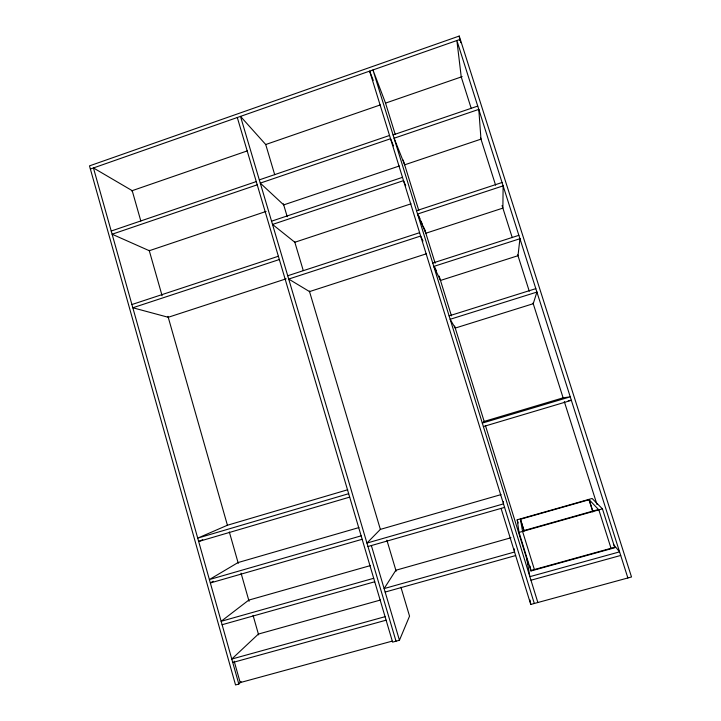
<?xml version="1.0" encoding="UTF-8"?>
<svg xmlns="http://www.w3.org/2000/svg" width="721" height="721" viewBox="0 0 721 721"><rect width="100%" height="100%" fill="white"/><g stroke="black" fill="none" stroke-linecap="round" stroke-linejoin="round"><path stroke-width="1.08" d="M237.299 117.514L392.603 642.123L399.452 640.257L409.546 616.14L400.93 587.255M501.077 508.395L530.755 604.45L631.515 576.971L459.232 36.05L89.485 165.875L235.542 684.95L238.822 684.058L241.12 681.624M213.2 581.225L210.352 582.965L362.158 539.29M202.754 539.678L198.672 541.498L349.676 497.12M90.368 169.029L460.277 39.331L460.638 42.656M131.528 190.894L247.411 150.851M265.49 144.606L380.309 104.924M385.627 103.085L462.17 76.633M259.317 179.871L389.538 135.467M111.214 231.035L256.27 181.584M393.071 134.935L477.735 106.077M257.226 184.819L112.116 234.226L149.292 250.719L266.085 211.433M399.335 165.992L283.704 204.899L260.272 183.116L390.557 138.747L393.486 145.894M271.556 221.176L402.489 177.339M411.033 203.809L294.835 242.256L272.52 224.438L403.517 180.647L405.707 185.757M131.916 304.532L278.369 256.252M416.531 210.694L502.05 182.503M279.342 259.533L132.826 307.768L168.236 317.285L286.165 278.811M287.733 275.755L419.613 232.685M426.508 253.747L309.525 291.59L288.706 279.063L420.649 236.028L422.993 241.039M432.744 263.048L518.859 235.325M449.111 315.888L535.82 288.643M483.376 426.553L571.356 400.335L568.256 400.615M347.729 489.748L227.421 525.239L197.716 538.127L348.658 493.696M358.932 527.574L238.038 562.56L209.387 579.567L361.131 535.838M501.059 494.588L380.364 529.385L366.944 543.066L503.501 503.88L503.429 501.672M367.971 546.527L504.583 507.395M517.191 519.787L592.121 498.481L602.441 508.855L614.797 547.735L530.98 570.96L519.039 532.422L517.191 519.787L518.192 522.995M370.324 565.615L248.727 600.124L221.149 621.304L373.703 578.287M522.491 530.971L598.475 509.495M519.039 532.422L602.441 508.855M510.982 537.749L395.856 570.248L384.122 588.57L514.551 552.016L514.253 548.834M222.113 624.728L374.731 581.766M385.149 592.058L515.65 555.558M380.517 600.016L258.388 634.065L231.774 659.048L385.068 616.68M530.845 570.518L614.662 547.284M232.748 662.491L386.105 620.186M530.962 580.225L620.709 555.458M392.098 641.149L240.21 682.589L234.163 661.139M613.4 544.337L619.564 551.871L529.863 576.665L526.862 559.217M627.405 577.332L627.874 577.972L456.88 40.52L461.242 76.958L471.101 108.033M434.556 266.878L436.367 270.708M418.739 215.84L420.064 218.923M420.947 220.977L422.272 224.06M423.155 226.115L424.921 230.224M373.262 80.401L369.63 71.109L534.306 603.486M611.038 548.293L598.836 509.873L588.886 499.401L592.86 511.937M480.628 138.026L495.597 185.171M502.059 205.53L512.261 237.669M517.705 254.81L529.277 291.239M533.017 303.027L563.29 398.38M564.309 401.597L596.97 504.457M592.833 511.243L589.174 499.707L520.436 519.255L524.095 531.062M524.023 530.647L520.373 518.886L522.572 531.422L534.387 569.536M395.189 134.277L385.537 103.121L372.946 69.946L537.866 602.513M403.183 160.071L418.829 210.577M424.822 229.918L435.151 263.228M439.143 276.125L451.463 315.879M454.609 326.027L484.431 422.263M485.422 425.489L528.051 563.029M386.889 540.173L396.144 571.203M274.71 174.689L265.725 144.524L240.499 116.387L396.027 641.194M283.371 203.773L287.219 216.706M294.601 241.481L303.271 270.573M309.363 291.041L380.291 529.133M371.36 545.563L399.452 640.257M140.829 220.996L132.195 190.659L93.442 167.948L238.822 684.058M149.157 250.25L162.108 295.754M167.966 316.339L227.476 525.447M229.332 531.954L238.272 563.371M241.048 573.123L249.06 601.287M253.071 615.373L258.623 634.877M530.034 566.111L530.98 570.96M527.853 562.407L528.223 564.498M530.07 600.07L530.755 604.45M459.232 36.05L459.728 40.52M503.123 185.865L502.879 208.108L425.85 233.234L417.567 214.038L503.123 185.865M519.94 238.723L517.993 255.703L440.486 280.451L433.79 266.419L519.94 238.723M536.911 292.077L533.234 303.712L455.239 328.073L450.156 319.286L536.911 292.077M484.17 421.425L482.304 423.092L570.248 396.838L563.119 397.839L484.17 421.425M478.789 109.394L394.09 138.225L404.652 164.821L480.979 139.144L478.789 109.394"/></g></svg>
